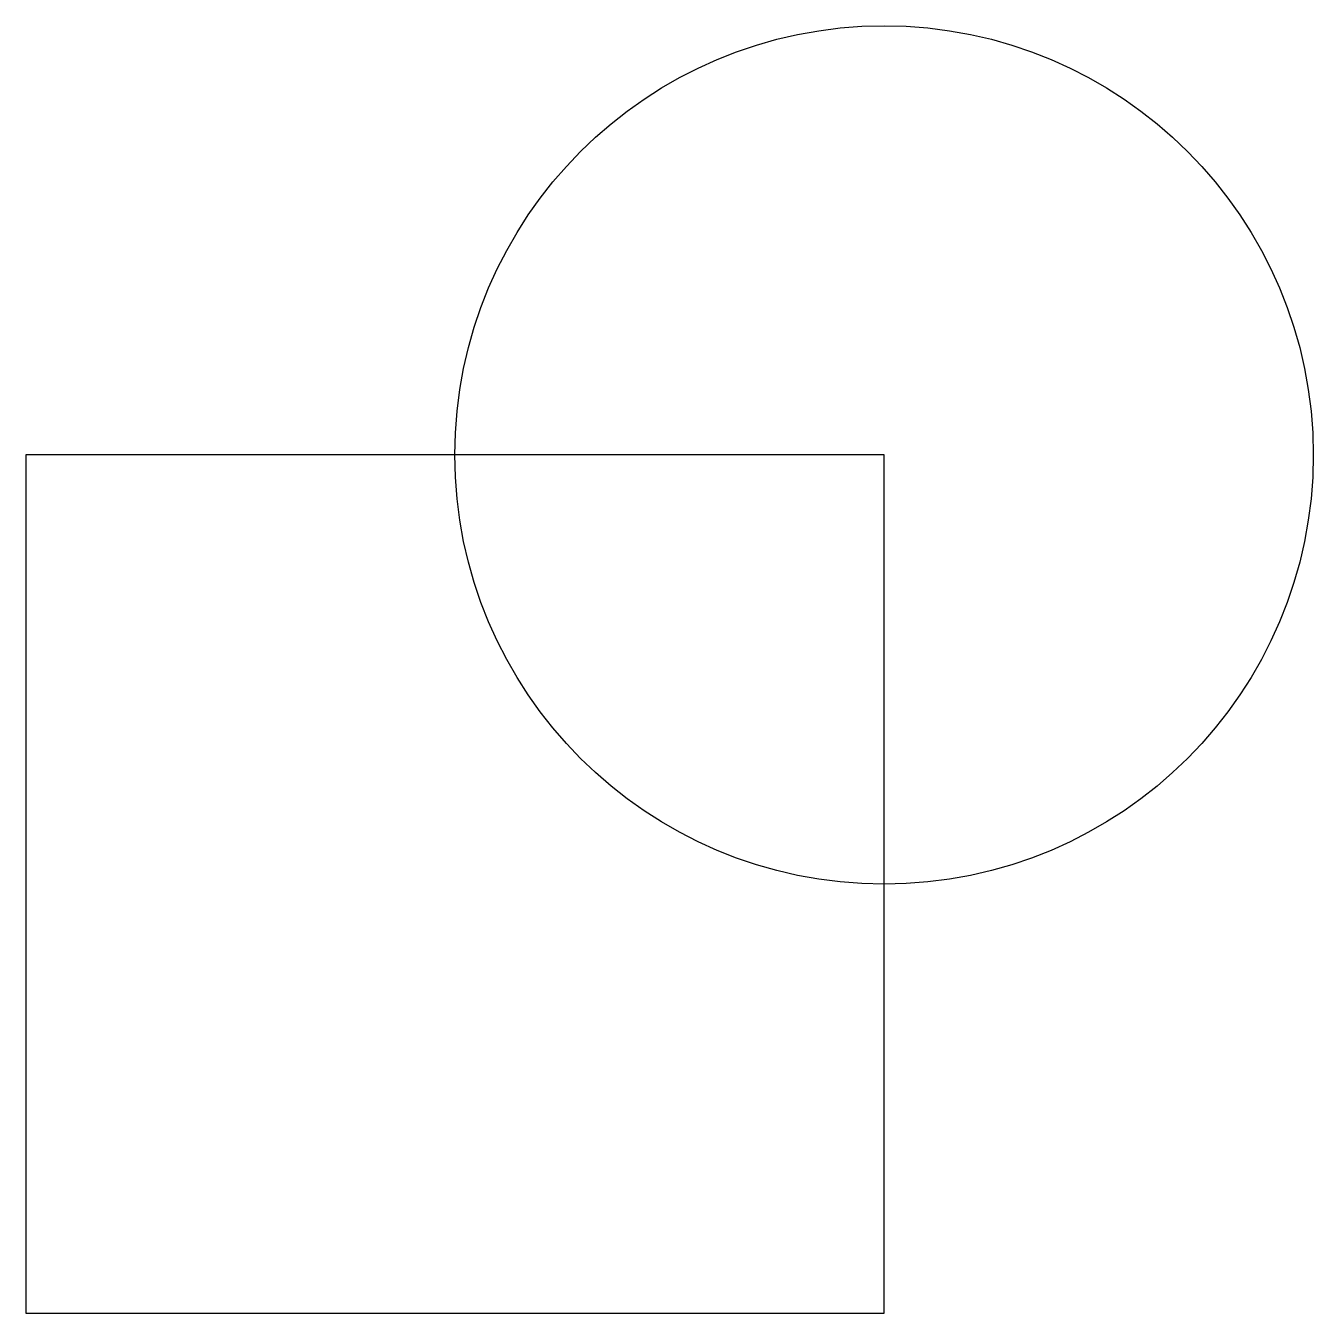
# Model space of a CAD drawing. Extents: x -1 to 2, y -1 to 2.
import ezdxf

# ---------------------------------------------------------------- set-up
doc = ezdxf.new("R2010")
doc.units = 0
doc.layers.add('L1', color=7, linetype='Continuous')
doc.layers.add('L2', color=7, linetype='Continuous')

msp = doc.modelspace()

# ---------------------------------------------------------------- linework, layer by layer
at = {"layer": 'L1'}
for p, q in [((1, 1), (-1, 1)), ((-1, 1), (-1, -1)), ((1, -1), (1, 1)), ((-1, -1), (1, -1))]:
    msp.add_line(p, q, dxfattribs=at)
msp.add_circle((1, 1), 1, dxfattribs=at)
at = {"layer": 'L2'}
for p, q in [((1, 1), (-1, 1)), ((-1, 1), (-1, -1)), ((1, -1), (1, 1)), ((-1, -1), (1, -1))]:
    msp.add_line(p, q, dxfattribs=at)
msp.add_circle((1, 1), 1, dxfattribs=at)

doc.saveas('drawing.dxf')
